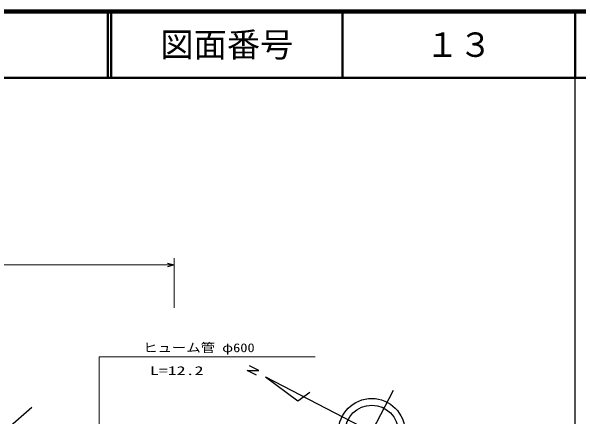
# Model space of a CAD drawing. Units: millimetres, scale not verified. Extents: x 40000 to 680000, y 20000 to 380000.
# Drawn here: x 494230 to 579500, y 319158 to 380000 of the extents above; entities that cross this region are included whole.
import ezdxf
from ezdxf.enums import TextEntityAlignment as Align

# ---------------------------------------------------------------- set-up
doc = ezdxf.new("R2010")
doc.units = ezdxf.units.MM
doc.header["$LTSCALE"] = 1000
for name, color, linetype, lineweight in [('M-BGD', 7, 'Continuous', 25), ('M-STR-HTXT', 7, 'Continuous', 13), ('M-TTL', 2, 'Continuous', 140), ('M-TTL-BAND', 7, 'Continuous', 25), ('M-TTL-LINE', 7, 'Continuous', 50)]:
    doc.layers.add(name, color=color, linetype=linetype, lineweight=lineweight)
doc.layers.add('M-TTL-TXT', color=7, linetype='Continuous')
doc.styles.add('ＭＳ ゴシック', font='')
doc.styles.get('ＭＳ ゴシック').set_extended_font_data('MS Gothic')

# ---------------------------------------------------------------- blocks, each defined once
blk = doc.blocks.new('BUHIN431')
at = {"layer": 'M-BGD'}
blk.add_lwpolyline([(-1000, 288), (0, 0), (-1000, -285)], dxfattribs=at)

msp = doc.modelspace()

# ---------------------------------------------------------------- linework, layer by layer
at = {"layer": 'M-BGD'}
for p, q in [((531429, 326075), (530049, 326779)), ((531057, 325365), (529686, 326075)), ((529686, 326075), (531429, 326075)), ((532413, 325155), (537283, 321509)), ((532413, 325155), (554617, 313666)), ((537283, 321509), (539090, 322826)), ((551617, 323100), (545183, 310666)), ((497294, 320532), (493109, 316891))]:
    msp.add_line(p, q, dxfattribs=at)
for radius in [5000, 4000]:
    msp.add_circle((548400, 316883), radius, dxfattribs=at)
at = {"layer": 'M-STR-HTXT'}
for p, q in [((518706, 342924), (518705, 335484)), ((450810, 341933), (518706, 341924)), ((507451, 308804), (507454, 328137)), ((507454, 328137), (539908, 328133))]:
    msp.add_line(p, q, dxfattribs=at)
at = {"layer": 'M-TTL'}
msp.add_line((680000, 380000), (40000, 380000), dxfattribs=at)
at = {"layer": 'M-TTL-BAND'}
msp.add_line((579000, 20000), (579000, 370000), dxfattribs=at)
at = {"layer": 'M-TTL-LINE'}
for p, q in [((508747, 380000), (508747, 370000)), ((509247, 380000), (509247, 370000)), ((543997, 380000), (543997, 370000)), ((579000, 380000), (579000, 370000)), ((40000, 370000), (680000, 370000))]:
    msp.add_line(p, q, dxfattribs=at)

# ---------------------------------------------------------------- block references
at = {"rotation": 359.99229}
msp.add_blockref('BUHIN431', (518706, 341924), dxfattribs=at)

# ---------------------------------------------------------------- texts
at = {"layer": 'M-STR-HTXT', "style": 'ＭＳ ゴシック'}
for s, width, p in [('ヒューム管 φ600', 1.2, (514045, 328446)), ('L=12.2', 1.5, (515036, 325008))]:
    msp.add_text(s, height=1320, rotation=359.992, dxfattribs=dict(at, width=width)).set_placement(p, align=Align.BOTTOM_LEFT)
at = {"layer": 'M-TTL-TXT', "style": 'ＭＳ ゴシック'}
for s, p in [('図面番号', (526622, 375000)), ('１３', (561497, 375000))]:
    msp.add_text(s, height=3666, dxfattribs=at).set_placement(p, align=Align.MIDDLE_CENTER)

doc.saveas('drawing.dxf')
